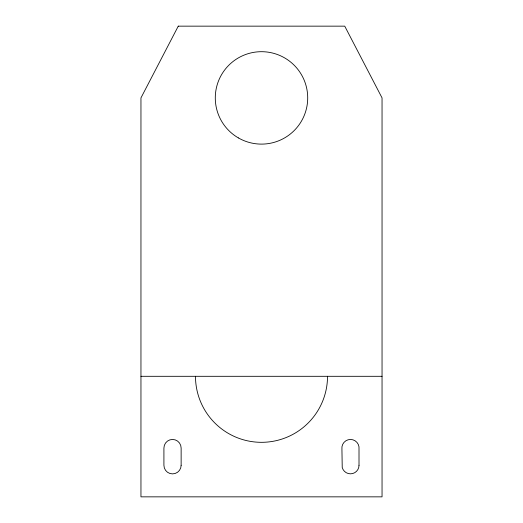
<?xml version="1.0" encoding="UTF-8"?>
<svg xmlns="http://www.w3.org/2000/svg" width="523" height="523" viewBox="0 0 523 523"><rect width="100%" height="100%" fill="white"/><g stroke="black" fill="none" stroke-linecap="round" stroke-linejoin="round"><path stroke-width="0.78" d="M140.955 376.305L382.045 376.305M327.516 376.305A66.016 66.016 0 0 1 261.5 442.321A66.016 66.016 0 0 1 195.484 376.305M359.013 465.28L358.726 467.49A8.538 8.538 0 0 1 342.225 467.49L341.931 449.152A8.61 8.61 0 0 1 350.508 439.451A8.61 8.61 0 0 1 359.007 449.211L359.013 465.28M178.265 26.15L140.955 97.906L140.955 496.85L382.045 496.85L382.045 97.906L344.735 26.15L178.265 26.15M181.135 465.28L181.135 448.061A8.61 8.61 0 0 0 172.525 439.451A8.61 8.61 0 0 0 163.915 448.061L163.915 465.28A8.61 8.61 0 0 0 172.525 473.89A8.61 8.61 0 0 0 181.135 465.28M238.396 137.922A46.207 46.207 0 0 0 307.707 97.906A46.207 46.207 0 0 0 238.396 57.883A46.207 46.207 0 0 0 238.396 137.922"/></g></svg>
